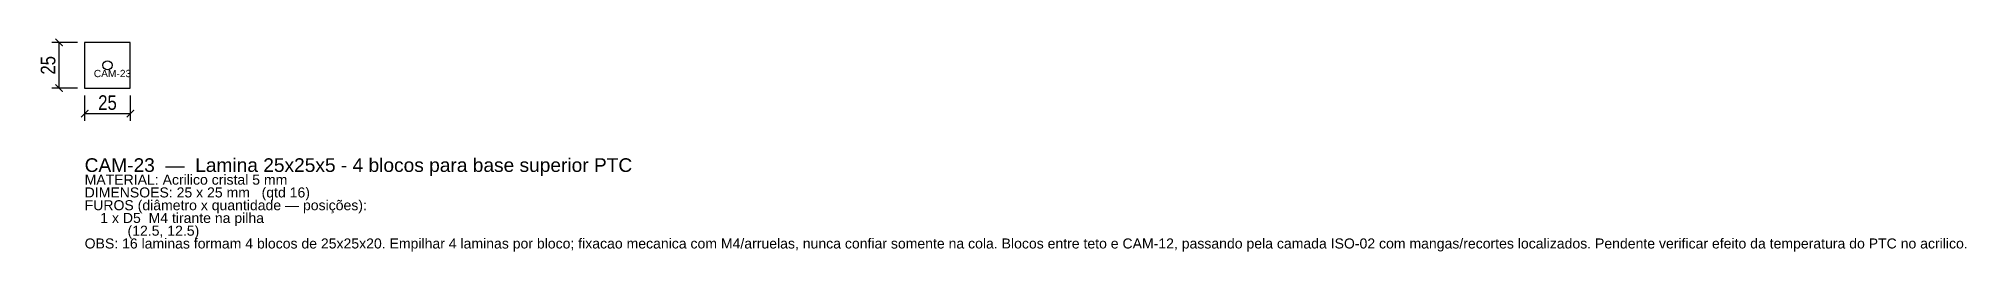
# Model space of a CAD drawing. Header units: millimetres. Extents: x -25 to 1031, y -90 to 27.
import ezdxf

# ---------------------------------------------------------------- set-up
doc = ezdxf.new("R2010")
doc.units = ezdxf.units.MM
for name, color, linetype in [('CORTE', 1, 'Continuous'), ('COTA', 4, 'Continuous'), ('GRAVACAO', 3, 'Continuous'), ('TEXTO', 7, 'Continuous')]:
    doc.layers.add(name, color=color, linetype=linetype)
doc.styles.add('ARIAL', font='arial.ttf')
doc.styles.add('OpenSansCondensed-Light', font='OpenSansCondensed-Light.ttf')
doc.dimstyles.new('EZDXF', dxfattribs={"dimtxt": 8, "dimasz": 4, "dimexe": 4, "dimexo": 4, "dimgap": 2, "dimtad": 1, "dimdec": 0, "dimdsep": 46, "dimtxsty": 'OpenSansCondensed-Light', "dimblk": 'ARCHTICK', "dimcen": 2.5, "dimclrd": 4, "dimclre": 4, "dimclrt": 4, "dimazin": 3, "dimtfac": 0.5, "dimtmove": 2, "dimatfit": 3})

# ---------------------------------------------------------------- blocks, each defined once
blk = doc.blocks.new('_ARCHTICK')
at = {"color": 0, "linetype": 'BYBLOCK', "const_width": 0.15}
blk.add_lwpolyline([(-0.5, -0.5), (0.5, 0.5)], dxfattribs=at)

msp = doc.modelspace()

# ---------------------------------------------------------------- linework, layer by layer
at = {"layer": 'CORTE'}
msp.add_lwpolyline([(0, 0), (25, 0), (25, 25), (0, 25)], close=True, dxfattribs=at)
msp.add_circle((12.5, 12.5), 2.5, dxfattribs=at)

# ---------------------------------------------------------------- texts
at = {"layer": 'GRAVACAO', "style": 'ARIAL'}
msp.add_text('CAM-23', height=4, dxfattribs=at).set_placement((5, 6))
at = {"layer": 'TEXTO', "style": 'ARIAL'}
for s, height, p in [('CAM-23  —  Lamina 25x25x5 - 4 blocos para base superior PTC', 7.5, (0, -46)), ('MATERIAL: Acrilico cristal 5 mm', 5.5, (0, -53)), ('DIMENSOES: 25 x 25 mm   (qtd 16)', 5.5, (0, -60)), ('FUROS (diâmetro x quantidade — posições):', 5.5, (0, -67)), ('    1 x D5  M4 tirante na pilha', 5.5, (0, -74)), ('OBS: 16 laminas formam 4 blocos de 25x25x20. Empilhar 4 laminas por bloco; fixacao mecanica com M4/arruelas, nunca confiar somente na cola. Blocos entre teto e CAM-12, passando pela camada ISO-02 com mangas/recortes localizados. Pendente verificar efeito da temperatura do PTC no acrilico.', 5.5, (0, -88)), ('           (12.5, 12.5)', 5.5, (0, -81))]:
    msp.add_text(s, height=height, dxfattribs=at).set_placement(p)

# ---------------------------------------------------------------- dimensions: what is measured, and where the dimension line sits
at = {"layer": 'COTA'}
msp.add_linear_dim(base=(-14, 0), p1=(0, 0), p2=(0, 25), angle=90, dimstyle='EZDXF', dxfattribs=at).render()
msp.add_linear_dim(base=(0, -14), p1=(0, 0), p2=(25, 0), dimstyle='EZDXF', dxfattribs=at).render()

doc.saveas('drawing.dxf')
